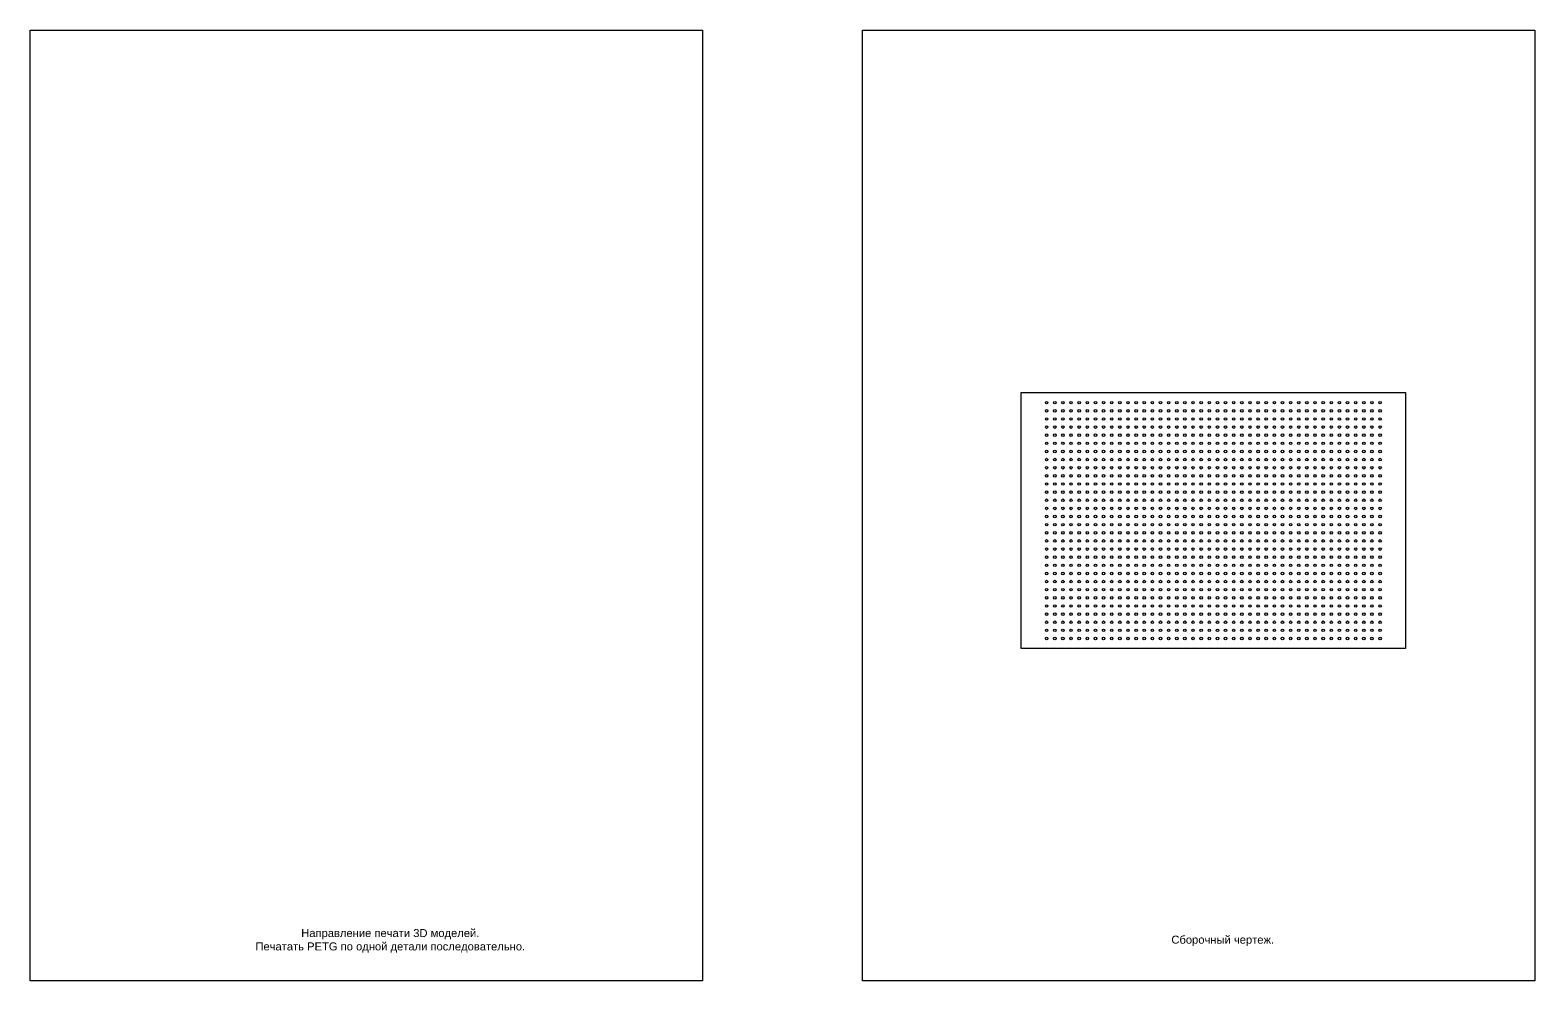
# Model space of a CAD drawing. Header units: millimetres. Extents: x 0 to 1250, y 0 to 297.
# Drawn here: x 780 to 1250, y 0 to 297 of the extents above; entities that cross this region are included whole.
import ezdxf

# ---------------------------------------------------------------- set-up
doc = ezdxf.new("R2010")
doc.units = ezdxf.units.MM
doc.styles.get("Standard").update_dxf_attribs({"font": 'arial.ttf'})

msp = doc.modelspace()

# ---------------------------------------------------------------- linework, layer by layer
at = {"elevation": 69}
msp.add_lwpolyline([(1089.573, 183.784), (1209.573, 183.784), (1209.573, 103.784), (1089.573, 103.784)], close=True, dxfattribs=at)
for centre in [(1097.503, 180.614, 69), (1100.043, 180.614, 69), (1102.583, 180.614, 69), (1105.123, 180.614, 69), (1107.663, 180.614, 69), (1110.203, 180.614, 69), (1112.743, 180.614, 69), (1115.283, 180.614, 69), (1117.823, 180.614, 69), (1120.363, 180.614, 69), (1122.903, 180.614, 69), (1125.443, 180.614, 69), (1127.983, 180.614, 69), (1130.523, 180.614, 69), (1133.063, 180.614, 69), (1135.603, 180.614, 69), (1138.143, 180.614, 69), (1140.683, 180.614, 69), (1143.223, 180.614, 69), (1145.763, 180.614, 69), (1148.303, 180.614, 69), (1150.843, 180.614, 69), (1153.383, 180.614, 69), (1155.923, 180.614, 69), (1158.463, 180.614, 69), (1161.003, 180.614, 69), (1163.543, 180.614, 69), (1166.083, 180.614, 69), (1168.623, 180.614, 69), (1171.163, 180.614, 69), (1173.703, 180.614, 69), (1176.243, 180.614, 69), (1178.783, 180.614, 69), (1181.323, 180.614, 69), (1183.863, 180.614, 69), (1186.403, 180.614, 69), (1188.943, 180.614, 69), (1191.483, 180.614, 69), (1194.023, 180.614, 69), (1196.563, 180.614, 69), (1199.103, 180.614, 69), (1201.643, 180.614, 69), (1097.503, 178.074, 69), (1097.503, 175.534, 69), (1100.043, 178.074, 69), (1100.043, 175.534, 69), (1102.583, 178.074, 69), (1102.583, 175.534, 69), (1105.123, 178.074, 69), (1105.123, 175.534, 69), (1107.663, 178.074, 69), (1107.663, 175.534, 69), (1110.203, 178.074, 69), (1110.203, 175.534, 69), (1112.743, 178.074, 69), (1112.743, 175.534, 69), (1115.283, 178.074, 69), (1115.283, 175.534, 69), (1117.823, 178.074, 69), (1117.823, 175.534, 69), (1120.363, 178.074, 69), (1120.363, 175.534, 69), (1122.903, 178.074, 69), (1122.903, 175.534, 69), (1125.443, 178.074, 69), (1125.443, 175.534, 69), (1127.983, 178.074, 69), (1127.983, 175.534, 69), (1130.523, 178.074, 69), (1130.523, 175.534, 69), (1133.063, 178.074, 69), (1133.063, 175.534, 69), (1135.603, 178.074, 69), (1135.603, 175.534, 69), (1138.143, 178.074, 69), (1138.143, 175.534, 69), (1140.683, 178.074, 69), (1140.683, 175.534, 69), (1143.223, 178.074, 69), (1143.223, 175.534, 69), (1145.763, 178.074, 69), (1145.763, 175.534, 69), (1148.303, 178.074, 69), (1148.303, 175.534, 69), (1150.843, 178.074, 69), (1150.843, 175.534, 69), (1153.383, 178.074, 69), (1153.383, 175.534, 69), (1155.923, 178.074, 69), (1155.923, 175.534, 69), (1158.463, 178.074, 69), (1158.463, 175.534, 69), (1161.003, 178.074, 69), (1161.003, 175.534, 69), (1163.543, 178.074, 69), (1163.543, 175.534, 69), (1166.083, 178.074, 69), (1166.083, 175.534, 69), (1168.623, 178.074, 69), (1168.623, 175.534, 69), (1171.163, 178.074, 69), (1171.163, 175.534, 69), (1173.703, 178.074, 69), (1173.703, 175.534, 69), (1176.243, 178.074, 69), (1176.243, 175.534, 69), (1178.783, 178.074, 69), (1178.783, 175.534, 69), (1181.323, 178.074, 69), (1181.323, 175.534, 69), (1183.863, 178.074, 69), (1183.863, 175.534, 69), (1186.403, 178.074, 69), (1186.403, 175.534, 69), (1188.943, 178.074, 69), (1188.943, 175.534, 69), (1191.483, 178.074, 69), (1191.483, 175.534, 69), (1194.023, 178.074, 69), (1194.023, 175.534, 69), (1196.563, 178.074, 69), (1196.563, 175.534, 69), (1199.103, 178.074, 69), (1199.103, 175.534, 69), (1201.643, 178.074, 69), (1201.643, 175.534, 69), (1097.503, 172.994, 69), (1097.503, 170.454, 69), (1100.043, 172.994, 69), (1100.043, 170.454, 69), (1102.583, 172.994, 69), (1102.583, 170.454, 69), (1105.123, 172.994, 69), (1105.123, 170.454, 69), (1107.663, 172.994, 69), (1107.663, 170.454, 69), (1110.203, 172.994, 69), (1110.203, 170.454, 69), (1112.743, 172.994, 69), (1112.743, 170.454, 69), (1115.283, 172.994, 69), (1115.283, 170.454, 69), (1117.823, 172.994, 69), (1117.823, 170.454, 69), (1120.363, 172.994, 69), (1120.363, 170.454, 69), (1122.903, 172.994, 69), (1122.903, 170.454, 69), (1125.443, 172.994, 69), (1125.443, 170.454, 69), (1127.983, 172.994, 69), (1127.983, 170.454, 69), (1130.523, 172.994, 69), (1130.523, 170.454, 69), (1133.063, 172.994, 69), (1133.063, 170.454, 69), (1135.603, 172.994, 69), (1135.603, 170.454, 69), (1138.143, 172.994, 69), (1138.143, 170.454, 69), (1140.683, 172.994, 69), (1140.683, 170.454, 69), (1143.223, 172.994, 69), (1143.223, 170.454, 69), (1145.763, 172.994, 69), (1145.763, 170.454, 69), (1148.303, 172.994, 69), (1148.303, 170.454, 69), (1150.843, 172.994, 69), (1150.843, 170.454, 69), (1153.383, 172.994, 69), (1153.383, 170.454, 69), (1155.923, 172.994, 69), (1155.923, 170.454, 69), (1158.463, 172.994, 69), (1158.463, 170.454, 69), (1161.003, 172.994, 69), (1161.003, 170.454, 69), (1163.543, 172.994, 69), (1163.543, 170.454, 69), (1166.083, 172.994, 69), (1166.083, 170.454, 69), (1168.623, 172.994, 69), (1168.623, 170.454, 69), (1171.163, 172.994, 69), (1171.163, 170.454, 69), (1173.703, 172.994, 69), (1173.703, 170.454, 69), (1176.243, 172.994, 69), (1176.243, 170.454, 69), (1178.783, 172.994, 69), (1178.783, 170.454, 69), (1181.323, 172.994, 69), (1181.323, 170.454, 69), (1183.863, 172.994, 69), (1183.863, 170.454, 69), (1186.403, 172.994, 69), (1186.403, 170.454, 69), (1188.943, 172.994, 69), (1188.943, 170.454, 69), (1191.483, 172.994, 69), (1191.483, 170.454, 69), (1194.023, 172.994, 69), (1194.023, 170.454, 69), (1196.563, 172.994, 69), (1196.563, 170.454, 69), (1199.103, 172.994, 69), (1199.103, 170.454, 69), (1201.643, 172.994, 69), (1201.643, 170.454, 69), (1097.503, 167.914, 69), (1097.503, 165.374, 69), (1100.043, 167.914, 69), (1100.043, 165.374, 69), (1102.583, 167.914, 69), (1102.583, 165.374, 69), (1105.123, 167.914, 69), (1105.123, 165.374, 69), (1107.663, 167.914, 69), (1107.663, 165.374, 69), (1110.203, 167.914, 69), (1110.203, 165.374, 69), (1112.743, 167.914, 69), (1112.743, 165.374, 69), (1115.283, 167.914, 69), (1115.283, 165.374, 69), (1117.823, 167.914, 69), (1117.823, 165.374, 69), (1120.363, 167.914, 69), (1120.363, 165.374, 69), (1122.903, 167.914, 69), (1122.903, 165.374, 69), (1125.443, 167.914, 69), (1125.443, 165.374, 69), (1127.983, 167.914, 69), (1127.983, 165.374, 69), (1130.523, 167.914, 69), (1130.523, 165.374, 69), (1133.063, 167.914, 69), (1133.063, 165.374, 69), (1135.603, 167.914, 69), (1135.603, 165.374, 69), (1138.143, 167.914, 69), (1138.143, 165.374, 69), (1140.683, 167.914, 69), (1140.683, 165.374, 69), (1143.223, 167.914, 69), (1143.223, 165.374, 69), (1145.763, 167.914, 69), (1145.763, 165.374, 69), (1148.303, 167.914, 69), (1148.303, 165.374, 69), (1150.843, 167.914, 69), (1150.843, 165.374, 69), (1153.383, 167.914, 69), (1153.383, 165.374, 69), (1155.923, 167.914, 69), (1155.923, 165.374, 69), (1158.463, 167.914, 69), (1158.463, 165.374, 69), (1161.003, 167.914, 69), (1161.003, 165.374, 69), (1163.543, 167.914, 69), (1163.543, 165.374, 69), (1166.083, 167.914, 69), (1166.083, 165.374, 69), (1168.623, 167.914, 69), (1168.623, 165.374, 69), (1171.163, 167.914, 69), (1171.163, 165.374, 69), (1173.703, 167.914, 69), (1173.703, 165.374, 69), (1176.243, 167.914, 69), (1176.243, 165.374, 69), (1178.783, 167.914, 69), (1178.783, 165.374, 69), (1181.323, 167.914, 69), (1181.323, 165.374, 69), (1183.863, 167.914, 69), (1183.863, 165.374, 69), (1186.403, 167.914, 69), (1186.403, 165.374, 69), (1188.943, 167.914, 69), (1188.943, 165.374, 69), (1191.483, 167.914, 69), (1191.483, 165.374, 69), (1194.023, 167.914, 69), (1194.023, 165.374, 69), (1196.563, 167.914, 69), (1196.563, 165.374, 69), (1199.103, 167.914, 69), (1199.103, 165.374, 69), (1201.643, 167.914, 69), (1201.643, 165.374, 69), (1097.503, 162.834, 69), (1097.503, 160.294, 69), (1100.043, 162.834, 69), (1100.043, 160.294, 69), (1102.583, 162.834, 69), (1102.583, 160.294, 69), (1105.123, 162.834, 69), (1105.123, 160.294, 69), (1107.663, 162.834, 69), (1107.663, 160.294, 69), (1110.203, 162.834, 69), (1110.203, 160.294, 69), (1112.743, 162.834, 69), (1112.743, 160.294, 69), (1115.283, 162.834, 69), (1115.283, 160.294, 69), (1117.823, 162.834, 69), (1117.823, 160.294, 69), (1120.363, 162.834, 69), (1120.363, 160.294, 69), (1122.903, 162.834, 69), (1122.903, 160.294, 69), (1125.443, 162.834, 69), (1125.443, 160.294, 69), (1127.983, 162.834, 69), (1127.983, 160.294, 69), (1130.523, 162.834, 69), (1130.523, 160.294, 69), (1133.063, 162.834, 69), (1133.063, 160.294, 69), (1135.603, 162.834, 69), (1135.603, 160.294, 69), (1138.143, 162.834, 69), (1138.143, 160.294, 69), (1140.683, 162.834, 69), (1140.683, 160.294, 69), (1143.223, 162.834, 69), (1143.223, 160.294, 69), (1145.763, 162.834, 69), (1145.763, 160.294, 69), (1148.303, 162.834, 69), (1148.303, 160.294, 69), (1150.843, 162.834, 69), (1150.843, 160.294, 69), (1153.383, 162.834, 69), (1153.383, 160.294, 69), (1155.923, 162.834, 69), (1155.923, 160.294, 69), (1158.463, 162.834, 69), (1158.463, 160.294, 69), (1161.003, 162.834, 69), (1161.003, 160.294, 69), (1163.543, 162.834, 69), (1163.543, 160.294, 69), (1166.083, 162.834, 69), (1166.083, 160.294, 69), (1168.623, 162.834, 69), (1168.623, 160.294, 69), (1171.163, 162.834, 69), (1171.163, 160.294, 69), (1173.703, 162.834, 69), (1173.703, 160.294, 69), (1176.243, 162.834, 69), (1176.243, 160.294, 69), (1178.783, 162.834, 69), (1178.783, 160.294, 69), (1181.323, 162.834, 69), (1181.323, 160.294, 69), (1183.863, 162.834, 69), (1183.863, 160.294, 69), (1186.403, 162.834, 69), (1186.403, 160.294, 69), (1188.943, 162.834, 69), (1188.943, 160.294, 69), (1191.483, 162.834, 69), (1191.483, 160.294, 69), (1194.023, 162.834, 69), (1194.023, 160.294, 69), (1196.563, 162.834, 69), (1196.563, 160.294, 69), (1199.103, 162.834, 69), (1199.103, 160.294, 69), (1201.643, 162.834, 69), (1201.643, 160.294, 69), (1097.503, 157.754, 69), (1097.503, 155.214, 69), (1100.043, 157.754, 69), (1100.043, 155.214, 69), (1102.583, 157.754, 69), (1102.583, 155.214, 69), (1105.123, 157.754, 69), (1105.123, 155.214, 69), (1107.663, 157.754, 69), (1107.663, 155.214, 69), (1110.203, 157.754, 69), (1110.203, 155.214, 69), (1112.743, 157.754, 69), (1112.743, 155.214, 69), (1115.283, 157.754, 69), (1115.283, 155.214, 69), (1117.823, 157.754, 69), (1117.823, 155.214, 69), (1120.363, 157.754, 69), (1120.363, 155.214, 69), (1122.903, 157.754, 69), (1122.903, 155.214, 69), (1125.443, 157.754, 69), (1125.443, 155.214, 69), (1127.983, 157.754, 69), (1127.983, 155.214, 69), (1130.523, 157.754, 69), (1130.523, 155.214, 69), (1133.063, 157.754, 69), (1133.063, 155.214, 69), (1135.603, 157.754, 69), (1135.603, 155.214, 69), (1138.143, 157.754, 69), (1138.143, 155.214, 69), (1140.683, 157.754, 69), (1140.683, 155.214, 69), (1143.223, 157.754, 69), (1143.223, 155.214, 69), (1145.763, 157.754, 69), (1145.763, 155.214, 69), (1148.303, 157.754, 69), (1148.303, 155.214, 69), (1150.843, 157.754, 69), (1150.843, 155.214, 69), (1153.383, 157.754, 69), (1153.383, 155.214, 69), (1155.923, 157.754, 69), (1155.923, 155.214, 69), (1158.463, 157.754, 69), (1158.463, 155.214, 69), (1161.003, 157.754, 69), (1161.003, 155.214, 69), (1163.543, 157.754, 69), (1163.543, 155.214, 69), (1166.083, 157.754, 69), (1166.083, 155.214, 69), (1168.623, 157.754, 69), (1168.623, 155.214, 69), (1171.163, 157.754, 69), (1171.163, 155.214, 69), (1173.703, 157.754, 69), (1173.703, 155.214, 69), (1176.243, 157.754, 69), (1176.243, 155.214, 69), (1178.783, 157.754, 69), (1178.783, 155.214, 69), (1181.323, 157.754, 69), (1181.323, 155.214, 69), (1183.863, 157.754, 69), (1183.863, 155.214, 69), (1186.403, 157.754, 69), (1186.403, 155.214, 69), (1188.943, 157.754, 69), (1188.943, 155.214, 69), (1191.483, 157.754, 69), (1191.483, 155.214, 69), (1194.023, 157.754, 69), (1194.023, 155.214, 69), (1196.563, 157.754, 69), (1196.563, 155.214, 69), (1199.103, 157.754, 69), (1199.103, 155.214, 69), (1201.643, 157.754, 69), (1201.643, 155.214, 69), (1097.503, 152.674, 69), (1097.503, 150.134, 69), (1100.043, 152.674, 69), (1100.043, 150.134, 69), (1102.583, 152.674, 69), (1102.583, 150.134, 69), (1105.123, 152.674, 69), (1105.123, 150.134, 69), (1107.663, 152.674, 69), (1107.663, 150.134, 69), (1110.203, 152.674, 69), (1110.203, 150.134, 69), (1112.743, 152.674, 69), (1112.743, 150.134, 69), (1115.283, 152.674, 69), (1115.283, 150.134, 69), (1117.823, 152.674, 69), (1117.823, 150.134, 69), (1120.363, 152.674, 69), (1120.363, 150.134, 69), (1122.903, 152.674, 69), (1122.903, 150.134, 69), (1125.443, 152.674, 69), (1125.443, 150.134, 69), (1127.983, 152.674, 69), (1127.983, 150.134, 69), (1130.523, 152.674, 69), (1130.523, 150.134, 69), (1133.063, 152.674, 69), (1133.063, 150.134, 69), (1135.603, 152.674, 69), (1135.603, 150.134, 69), (1138.143, 152.674, 69), (1138.143, 150.134, 69), (1140.683, 152.674, 69), (1140.683, 150.134, 69), (1143.223, 152.674, 69), (1143.223, 150.134, 69), (1145.763, 152.674, 69), (1145.763, 150.134, 69), (1148.303, 152.674, 69), (1148.303, 150.134, 69), (1150.843, 152.674, 69), (1150.843, 150.134, 69), (1153.383, 152.674, 69), (1153.383, 150.134, 69), (1155.923, 152.674, 69), (1155.923, 150.134, 69), (1158.463, 152.674, 69), (1158.463, 150.134, 69), (1161.003, 152.674, 69), (1161.003, 150.134, 69), (1163.543, 152.674, 69), (1163.543, 150.134, 69), (1166.083, 152.674, 69), (1166.083, 150.134, 69), (1168.623, 152.674, 69), (1168.623, 150.134, 69), (1171.163, 152.674, 69), (1171.163, 150.134, 69), (1173.703, 152.674, 69), (1173.703, 150.134, 69), (1176.243, 152.674, 69), (1176.243, 150.134, 69), (1178.783, 152.674, 69), (1178.783, 150.134, 69), (1181.323, 152.674, 69), (1181.323, 150.134, 69), (1183.863, 152.674, 69), (1183.863, 150.134, 69), (1186.403, 152.674, 69), (1186.403, 150.134, 69), (1188.943, 152.674, 69), (1188.943, 150.134, 69), (1191.483, 152.674, 69), (1191.483, 150.134, 69), (1194.023, 152.674, 69), (1194.023, 150.134, 69), (1196.563, 152.674, 69), (1196.563, 150.134, 69), (1199.103, 152.674, 69), (1199.103, 150.134, 69), (1201.643, 152.674, 69), (1201.643, 150.134, 69), (1097.503, 147.594, 69), (1100.043, 147.594, 69), (1102.583, 147.594, 69), (1105.123, 147.594, 69), (1107.663, 147.594, 69), (1110.203, 147.594, 69), (1112.743, 147.594, 69), (1115.283, 147.594, 69), (1117.823, 147.594, 69), (1120.363, 147.594, 69), (1122.903, 147.594, 69), (1125.443, 147.594, 69), (1127.983, 147.594, 69), (1130.523, 147.594, 69), (1133.063, 147.594, 69), (1135.603, 147.594, 69), (1138.143, 147.594, 69), (1140.683, 147.594, 69), (1143.223, 147.594, 69), (1145.763, 147.594, 69), (1148.303, 147.594, 69), (1150.843, 147.594, 69), (1153.383, 147.594, 69), (1155.923, 147.594, 69), (1158.463, 147.594, 69), (1161.003, 147.594, 69), (1163.543, 147.594, 69), (1166.083, 147.594, 69), (1168.623, 147.594, 69), (1171.163, 147.594, 69), (1173.703, 147.594, 69), (1176.243, 147.594, 69), (1178.783, 147.594, 69), (1181.323, 147.594, 69), (1183.863, 147.594, 69), (1186.403, 147.594, 69), (1188.943, 147.594, 69), (1191.483, 147.594, 69), (1194.023, 147.594, 69), (1196.563, 147.594, 69), (1199.103, 147.594, 69), (1201.643, 147.594, 69), (1097.503, 145.054, 69), (1097.503, 142.514, 69), (1100.043, 145.054, 69), (1100.043, 142.514, 69), (1102.583, 145.054, 69), (1102.583, 142.514, 69), (1105.123, 145.054, 69), (1105.123, 142.514, 69), (1107.663, 145.054, 69), (1107.663, 142.514, 69), (1110.203, 145.054, 69), (1110.203, 142.514, 69), (1112.743, 145.054, 69), (1112.743, 142.514, 69), (1115.283, 145.054, 69), (1115.283, 142.514, 69), (1117.823, 145.054, 69), (1117.823, 142.514, 69), (1120.363, 145.054, 69), (1120.363, 142.514, 69), (1122.903, 145.054, 69), (1122.903, 142.514, 69), (1125.443, 145.054, 69), (1125.443, 142.514, 69), (1127.983, 145.054, 69), (1127.983, 142.514, 69), (1130.523, 145.054, 69), (1130.523, 142.514, 69), (1133.063, 145.054, 69), (1133.063, 142.514, 69), (1135.603, 145.054, 69), (1135.603, 142.514, 69), (1138.143, 145.054, 69), (1138.143, 142.514, 69), (1140.683, 145.054, 69), (1140.683, 142.514, 69), (1143.223, 145.054, 69), (1143.223, 142.514, 69), (1145.763, 145.054, 69), (1145.763, 142.514, 69), (1148.303, 145.054, 69), (1148.303, 142.514, 69), (1150.843, 145.054, 69), (1150.843, 142.514, 69), (1153.383, 145.054, 69), (1153.383, 142.514, 69), (1155.923, 145.054, 69), (1155.923, 142.514, 69), (1158.463, 145.054, 69), (1158.463, 142.514, 69), (1161.003, 145.054, 69), (1161.003, 142.514, 69), (1163.543, 145.054, 69), (1163.543, 142.514, 69), (1166.083, 145.054, 69), (1166.083, 142.514, 69), (1168.623, 145.054, 69), (1168.623, 142.514, 69), (1171.163, 145.054, 69), (1171.163, 142.514, 69), (1173.703, 145.054, 69), (1173.703, 142.514, 69), (1176.243, 145.054, 69), (1176.243, 142.514, 69), (1178.783, 145.054, 69), (1178.783, 142.514, 69), (1181.323, 145.054, 69), (1181.323, 142.514, 69), (1183.863, 145.054, 69), (1183.863, 142.514, 69), (1186.403, 145.054, 69), (1186.403, 142.514, 69), (1188.943, 145.054, 69), (1188.943, 142.514, 69), (1191.483, 145.054, 69), (1191.483, 142.514, 69), (1194.023, 145.054, 69), (1194.023, 142.514, 69), (1196.563, 145.054, 69), (1196.563, 142.514, 69), (1199.103, 145.054, 69), (1199.103, 142.514, 69), (1201.643, 145.054, 69), (1201.643, 142.514, 69), (1097.503, 139.974, 69), (1097.503, 137.434, 69), (1100.043, 139.974, 69), (1100.043, 137.434, 69), (1102.583, 139.974, 69), (1102.583, 137.434, 69), (1105.123, 139.974, 69), (1105.123, 137.434, 69), (1107.663, 139.974, 69), (1107.663, 137.434, 69), (1110.203, 139.974, 69), (1110.203, 137.434, 69), (1112.743, 139.974, 69), (1112.743, 137.434, 69), (1115.283, 139.974, 69), (1115.283, 137.434, 69), (1117.823, 139.974, 69), (1117.823, 137.434, 69), (1120.363, 139.974, 69), (1120.363, 137.434, 69), (1122.903, 139.974, 69), (1122.903, 137.434, 69), (1125.443, 139.974, 69), (1125.443, 137.434, 69), (1127.983, 139.974, 69), (1127.983, 137.434, 69), (1130.523, 139.974, 69), (1130.523, 137.434, 69), (1133.063, 139.974, 69), (1133.063, 137.434, 69), (1135.603, 139.974, 69), (1135.603, 137.434, 69), (1138.143, 139.974, 69), (1138.143, 137.434, 69), (1140.683, 139.974, 69), (1140.683, 137.434, 69), (1143.223, 139.974, 69), (1143.223, 137.434, 69), (1145.763, 139.974, 69), (1145.763, 137.434, 69), (1148.303, 139.974, 69), (1148.303, 137.434, 69), (1150.843, 139.974, 69), (1150.843, 137.434, 69), (1153.383, 139.974, 69), (1153.383, 137.434, 69), (1155.923, 139.974, 69), (1155.923, 137.434, 69), (1158.463, 139.974, 69), (1158.463, 137.434, 69), (1161.003, 139.974, 69), (1161.003, 137.434, 69), (1163.543, 139.974, 69), (1163.543, 137.434, 69), (1166.083, 139.974, 69), (1166.083, 137.434, 69), (1168.623, 139.974, 69), (1168.623, 137.434, 69), (1171.163, 139.974, 69), (1171.163, 137.434, 69), (1173.703, 139.974, 69), (1173.703, 137.434, 69), (1176.243, 139.974, 69), (1176.243, 137.434, 69), (1178.783, 139.974, 69), (1178.783, 137.434, 69), (1181.323, 139.974, 69), (1181.323, 137.434, 69), (1183.863, 139.974, 69), (1183.863, 137.434, 69), (1186.403, 139.974, 69), (1186.403, 137.434, 69), (1188.943, 139.974, 69), (1188.943, 137.434, 69), (1191.483, 139.974, 69), (1191.483, 137.434, 69), (1194.023, 139.974, 69), (1194.023, 137.434, 69), (1196.563, 139.974, 69), (1196.563, 137.434, 69), (1199.103, 139.974, 69), (1199.103, 137.434, 69), (1201.643, 139.974, 69), (1201.643, 137.434, 69), (1097.503, 134.894, 69), (1097.503, 132.354, 69), (1100.043, 134.894, 69), (1100.043, 132.354, 69), (1102.583, 134.894, 69), (1102.583, 132.354, 69), (1105.123, 134.894, 69), (1105.123, 132.354, 69), (1107.663, 134.894, 69), (1107.663, 132.354, 69), (1110.203, 134.894, 69), (1110.203, 132.354, 69), (1112.743, 134.894, 69), (1112.743, 132.354, 69), (1115.283, 134.894, 69), (1115.283, 132.354, 69), (1117.823, 134.894, 69), (1117.823, 132.354, 69), (1120.363, 134.894, 69), (1120.363, 132.354, 69), (1122.903, 134.894, 69), (1122.903, 132.354, 69), (1125.443, 134.894, 69), (1125.443, 132.354, 69), (1127.983, 134.894, 69), (1127.983, 132.354, 69), (1130.523, 134.894, 69), (1130.523, 132.354, 69), (1133.063, 134.894, 69), (1133.063, 132.354, 69), (1135.603, 134.894, 69), (1135.603, 132.354, 69), (1138.143, 134.894, 69), (1138.143, 132.354, 69), (1140.683, 134.894, 69), (1140.683, 132.354, 69), (1143.223, 134.894, 69), (1143.223, 132.354, 69), (1145.763, 134.894, 69), (1145.763, 132.354, 69), (1148.303, 134.894, 69), (1148.303, 132.354, 69), (1150.843, 134.894, 69), (1150.843, 132.354, 69), (1153.383, 134.894, 69), (1153.383, 132.354, 69), (1155.923, 134.894, 69), (1155.923, 132.354, 69), (1158.463, 134.894, 69), (1158.463, 132.354, 69), (1161.003, 134.894, 69), (1161.003, 132.354, 69), (1163.543, 134.894, 69), (1163.543, 132.354, 69), (1166.083, 134.894, 69), (1166.083, 132.354, 69), (1168.623, 134.894, 69), (1168.623, 132.354, 69), (1171.163, 134.894, 69), (1171.163, 132.354, 69), (1173.703, 134.894, 69), (1173.703, 132.354, 69), (1176.243, 134.894, 69), (1176.243, 132.354, 69), (1178.783, 134.894, 69), (1178.783, 132.354, 69), (1181.323, 134.894, 69), (1181.323, 132.354, 69), (1183.863, 134.894, 69), (1183.863, 132.354, 69), (1186.403, 134.894, 69), (1186.403, 132.354, 69), (1188.943, 134.894, 69), (1188.943, 132.354, 69), (1191.483, 134.894, 69), (1191.483, 132.354, 69), (1194.023, 134.894, 69), (1194.023, 132.354, 69), (1196.563, 134.894, 69), (1196.563, 132.354, 69), (1199.103, 134.894, 69), (1199.103, 132.354, 69), (1201.643, 134.894, 69), (1201.643, 132.354, 69), (1097.503, 129.814, 69), (1097.503, 127.274, 69), (1100.043, 129.814, 69), (1100.043, 127.274, 69), (1102.583, 129.814, 69), (1102.583, 127.274, 69), (1105.123, 129.814, 69), (1105.123, 127.274, 69), (1107.663, 129.814, 69), (1107.663, 127.274, 69), (1110.203, 129.814, 69), (1110.203, 127.274, 69), (1112.743, 129.814, 69), (1112.743, 127.274, 69), (1115.283, 129.814, 69), (1115.283, 127.274, 69), (1117.823, 129.814, 69), (1117.823, 127.274, 69), (1120.363, 129.814, 69), (1120.363, 127.274, 69), (1122.903, 129.814, 69), (1122.903, 127.274, 69), (1125.443, 129.814, 69), (1125.443, 127.274, 69), (1127.983, 129.814, 69), (1127.983, 127.274, 69), (1130.523, 129.814, 69), (1130.523, 127.274, 69), (1133.063, 129.814, 69), (1133.063, 127.274, 69), (1135.603, 129.814, 69), (1135.603, 127.274, 69), (1138.143, 129.814, 69), (1138.143, 127.274, 69), (1140.683, 129.814, 69), (1140.683, 127.274, 69), (1143.223, 129.814, 69), (1143.223, 127.274, 69), (1145.763, 129.814, 69), (1145.763, 127.274, 69), (1148.303, 129.814, 69), (1148.303, 127.274, 69), (1150.843, 129.814, 69), (1150.843, 127.274, 69), (1153.383, 129.814, 69), (1153.383, 127.274, 69), (1155.923, 129.814, 69), (1155.923, 127.274, 69), (1158.463, 129.814, 69), (1158.463, 127.274, 69), (1161.003, 129.814, 69), (1161.003, 127.274, 69), (1163.543, 129.814, 69), (1163.543, 127.274, 69), (1166.083, 129.814, 69), (1166.083, 127.274, 69), (1168.623, 129.814, 69), (1168.623, 127.274, 69), (1171.163, 129.814, 69), (1171.163, 127.274, 69), (1173.703, 129.814, 69), (1173.703, 127.274, 69), (1176.243, 129.814, 69), (1176.243, 127.274, 69), (1178.783, 129.814, 69), (1178.783, 127.274, 69), (1181.323, 129.814, 69), (1181.323, 127.274, 69), (1183.863, 129.814, 69), (1183.863, 127.274, 69), (1186.403, 129.814, 69), (1186.403, 127.274, 69), (1188.943, 129.814, 69), (1188.943, 127.274, 69), (1191.483, 129.814, 69), (1191.483, 127.274, 69), (1194.023, 129.814, 69), (1194.023, 127.274, 69), (1196.563, 129.814, 69), (1196.563, 127.274, 69), (1199.103, 129.814, 69), (1199.103, 127.274, 69), (1201.643, 129.814, 69), (1201.643, 127.274, 69), (1097.503, 124.734, 69), (1097.503, 122.194, 69), (1100.043, 124.734, 69), (1100.043, 122.194, 69), (1102.583, 124.734, 69), (1102.583, 122.194, 69), (1105.123, 124.734, 69), (1105.123, 122.194, 69), (1107.663, 124.734, 69), (1107.663, 122.194, 69), (1110.203, 124.734, 69), (1110.203, 122.194, 69), (1112.743, 124.734, 69), (1112.743, 122.194, 69), (1115.283, 124.734, 69), (1115.283, 122.194, 69), (1117.823, 124.734, 69), (1117.823, 122.194, 69), (1120.363, 124.734, 69), (1120.363, 122.194, 69), (1122.903, 124.734, 69), (1122.903, 122.194, 69), (1125.443, 124.734, 69), (1125.443, 122.194, 69), (1127.983, 124.734, 69), (1127.983, 122.194, 69), (1130.523, 124.734, 69), (1130.523, 122.194, 69), (1133.063, 124.734, 69), (1133.063, 122.194, 69), (1135.603, 124.734, 69), (1135.603, 122.194, 69), (1138.143, 124.734, 69), (1138.143, 122.194, 69), (1140.683, 124.734, 69), (1140.683, 122.194, 69), (1143.223, 124.734, 69), (1143.223, 122.194, 69), (1145.763, 124.734, 69), (1145.763, 122.194, 69), (1148.303, 124.734, 69), (1148.303, 122.194, 69), (1150.843, 124.734, 69), (1150.843, 122.194, 69), (1153.383, 124.734, 69), (1153.383, 122.194, 69), (1155.923, 124.734, 69), (1155.923, 122.194, 69), (1158.463, 124.734, 69), (1158.463, 122.194, 69), (1161.003, 124.734, 69), (1161.003, 122.194, 69), (1163.543, 124.734, 69), (1163.543, 122.194, 69), (1166.083, 124.734, 69), (1166.083, 122.194, 69), (1168.623, 124.734, 69), (1168.623, 122.194, 69), (1171.163, 124.734, 69), (1171.163, 122.194, 69), (1173.703, 124.734, 69), (1173.703, 122.194, 69), (1176.243, 124.734, 69), (1176.243, 122.194, 69), (1178.783, 124.734, 69), (1178.783, 122.194, 69), (1181.323, 124.734, 69), (1181.323, 122.194, 69), (1183.863, 124.734, 69), (1183.863, 122.194, 69), (1186.403, 124.734, 69), (1186.403, 122.194, 69), (1188.943, 124.734, 69), (1188.943, 122.194, 69), (1191.483, 124.734, 69), (1191.483, 122.194, 69), (1194.023, 124.734, 69), (1194.023, 122.194, 69), (1196.563, 124.734, 69), (1196.563, 122.194, 69), (1199.103, 124.734, 69), (1199.103, 122.194, 69), (1201.643, 124.734, 69), (1201.643, 122.194, 69), (1097.503, 119.654, 69), (1097.503, 117.114, 69), (1100.043, 119.654, 69), (1100.043, 117.114, 69), (1102.583, 119.654, 69), (1102.583, 117.114, 69), (1105.123, 119.654, 69), (1105.123, 117.114, 69), (1107.663, 119.654, 69), (1107.663, 117.114, 69), (1110.203, 119.654, 69), (1110.203, 117.114, 69), (1112.743, 119.654, 69), (1112.743, 117.114, 69), (1115.283, 119.654, 69), (1115.283, 117.114, 69), (1117.823, 119.654, 69), (1117.823, 117.114, 69), (1120.363, 119.654, 69), (1120.363, 117.114, 69), (1122.903, 119.654, 69), (1122.903, 117.114, 69), (1125.443, 119.654, 69), (1125.443, 117.114, 69), (1127.983, 119.654, 69), (1127.983, 117.114, 69), (1130.523, 119.654, 69), (1130.523, 117.114, 69), (1133.063, 119.654, 69), (1133.063, 117.114, 69), (1135.603, 119.654, 69), (1135.603, 117.114, 69), (1138.143, 119.654, 69), (1138.143, 117.114, 69), (1140.683, 119.654, 69), (1140.683, 117.114, 69), (1143.223, 119.654, 69), (1143.223, 117.114, 69), (1145.763, 119.654, 69), (1145.763, 117.114, 69), (1148.303, 119.654, 69), (1148.303, 117.114, 69), (1150.843, 119.654, 69), (1150.843, 117.114, 69), (1153.383, 119.654, 69), (1153.383, 117.114, 69), (1155.923, 119.654, 69), (1155.923, 117.114, 69), (1158.463, 119.654, 69), (1158.463, 117.114, 69), (1161.003, 119.654, 69), (1161.003, 117.114, 69), (1163.543, 119.654, 69), (1163.543, 117.114, 69), (1166.083, 119.654, 69), (1166.083, 117.114, 69), (1168.623, 119.654, 69), (1168.623, 117.114, 69), (1171.163, 119.654, 69), (1171.163, 117.114, 69), (1173.703, 119.654, 69), (1173.703, 117.114, 69), (1176.243, 119.654, 69), (1176.243, 117.114, 69), (1178.783, 119.654, 69), (1178.783, 117.114, 69), (1181.323, 119.654, 69), (1181.323, 117.114, 69), (1183.863, 119.654, 69), (1183.863, 117.114, 69), (1186.403, 119.654, 69), (1186.403, 117.114, 69), (1188.943, 119.654, 69), (1188.943, 117.114, 69), (1191.483, 119.654, 69), (1191.483, 117.114, 69), (1194.023, 119.654, 69), (1194.023, 117.114, 69), (1196.563, 119.654, 69), (1196.563, 117.114, 69), (1199.103, 119.654, 69), (1199.103, 117.114, 69), (1201.643, 119.654, 69), (1201.643, 117.114, 69), (1097.503, 114.574, 69), (1100.043, 114.574, 69), (1102.583, 114.574, 69), (1105.123, 114.574, 69), (1107.663, 114.574, 69), (1110.203, 114.574, 69), (1112.743, 114.574, 69), (1115.283, 114.574, 69), (1117.823, 114.574, 69), (1120.363, 114.574, 69), (1122.903, 114.574, 69), (1125.443, 114.574, 69), (1127.983, 114.574, 69), (1130.523, 114.574, 69), (1133.063, 114.574, 69), (1135.603, 114.574, 69), (1138.143, 114.574, 69), (1140.683, 114.574, 69), (1143.223, 114.574, 69), (1145.763, 114.574, 69), (1148.303, 114.574, 69), (1150.843, 114.574, 69), (1153.383, 114.574, 69), (1155.923, 114.574, 69), (1158.463, 114.574, 69), (1161.003, 114.574, 69), (1163.543, 114.574, 69), (1166.083, 114.574, 69), (1168.623, 114.574, 69), (1171.163, 114.574, 69), (1173.703, 114.574, 69), (1176.243, 114.574, 69), (1178.783, 114.574, 69), (1181.323, 114.574, 69), (1183.863, 114.574, 69), (1186.403, 114.574, 69), (1188.943, 114.574, 69), (1191.483, 114.574, 69), (1194.023, 114.574, 69), (1196.563, 114.574, 69), (1199.103, 114.574, 69), (1201.643, 114.574, 69), (1097.503, 112.034, 69), (1097.503, 109.494, 69), (1100.043, 112.034, 69), (1100.043, 109.494, 69), (1102.583, 112.034, 69), (1102.583, 109.494, 69), (1105.123, 112.034, 69), (1105.123, 109.494, 69), (1107.663, 112.034, 69), (1107.663, 109.494, 69), (1110.203, 112.034, 69), (1110.203, 109.494, 69), (1112.743, 112.034, 69), (1112.743, 109.494, 69), (1115.283, 112.034, 69), (1115.283, 109.494, 69), (1117.823, 112.034, 69), (1117.823, 109.494, 69), (1120.363, 112.034, 69), (1120.363, 109.494, 69), (1122.903, 112.034, 69), (1122.903, 109.494, 69), (1125.443, 112.034, 69), (1125.443, 109.494, 69), (1127.983, 112.034, 69), (1127.983, 109.494, 69), (1130.523, 112.034, 69), (1130.523, 109.494, 69), (1133.063, 112.034, 69), (1133.063, 109.494, 69), (1135.603, 112.034, 69), (1135.603, 109.494, 69), (1138.143, 112.034, 69), (1138.143, 109.494, 69), (1140.683, 112.034, 69), (1140.683, 109.494, 69), (1143.223, 112.034, 69), (1143.223, 109.494, 69), (1145.763, 112.034, 69), (1145.763, 109.494, 69), (1148.303, 112.034, 69), (1148.303, 109.494, 69), (1150.843, 112.034, 69), (1150.843, 109.494, 69), (1153.383, 112.034, 69), (1153.383, 109.494, 69), (1155.923, 112.034, 69), (1155.923, 109.494, 69), (1158.463, 112.034, 69), (1158.463, 109.494, 69), (1161.003, 112.034, 69), (1161.003, 109.494, 69), (1163.543, 112.034, 69), (1163.543, 109.494, 69), (1166.083, 112.034, 69), (1166.083, 109.494, 69), (1168.623, 112.034, 69), (1168.623, 109.494, 69), (1171.163, 112.034, 69), (1171.163, 109.494, 69), (1173.703, 112.034, 69), (1173.703, 109.494, 69), (1176.243, 112.034, 69), (1176.243, 109.494, 69), (1178.783, 112.034, 69), (1178.783, 109.494, 69), (1181.323, 112.034, 69), (1181.323, 109.494, 69), (1183.863, 112.034, 69), (1183.863, 109.494, 69), (1186.403, 112.034, 69), (1186.403, 109.494, 69), (1188.943, 112.034, 69), (1188.943, 109.494, 69), (1191.483, 112.034, 69), (1191.483, 109.494, 69), (1194.023, 112.034, 69), (1194.023, 109.494, 69), (1196.563, 112.034, 69), (1196.563, 109.494, 69), (1199.103, 112.034, 69), (1199.103, 109.494, 69), (1201.643, 112.034, 69), (1201.643, 109.494, 69), (1097.503, 106.954, 69), (1100.043, 106.954, 69), (1102.583, 106.954, 69), (1105.123, 106.954, 69), (1107.663, 106.954, 69), (1110.203, 106.954, 69), (1112.743, 106.954, 69), (1115.283, 106.954, 69), (1117.823, 106.954, 69), (1120.363, 106.954, 69), (1122.903, 106.954, 69), (1125.443, 106.954, 69), (1127.983, 106.954, 69), (1130.523, 106.954, 69), (1133.063, 106.954, 69), (1135.603, 106.954, 69), (1138.143, 106.954, 69), (1140.683, 106.954, 69), (1143.223, 106.954, 69), (1145.763, 106.954, 69), (1148.303, 106.954, 69), (1150.843, 106.954, 69), (1153.383, 106.954, 69), (1155.923, 106.954, 69), (1158.463, 106.954, 69), (1161.003, 106.954, 69), (1163.543, 106.954, 69), (1166.083, 106.954, 69), (1168.623, 106.954, 69), (1171.163, 106.954, 69), (1173.703, 106.954, 69), (1176.243, 106.954, 69), (1178.783, 106.954, 69), (1181.323, 106.954, 69), (1183.863, 106.954, 69), (1186.403, 106.954, 69), (1188.943, 106.954, 69), (1191.483, 106.954, 69), (1194.023, 106.954, 69), (1196.563, 106.954, 69), (1199.103, 106.954, 69), (1201.643, 106.954, 69)]:
    msp.add_circle(centre, 0.4)
at = {"layer": 'Defpoints', "linetype": 'Continuous'}
for points in [[(780, 297), (990, 297), (990, 0), (780, 0)], [(1040, 297), (1250, 297), (1250, 0), (1040, 0)]]:
    msp.add_lwpolyline(points, close=True, dxfattribs=at)

# ---------------------------------------------------------------- texts
at = {"linetype": 'Continuous', "char_height": 2.5, "attachment_point": 5}
for s, insert in [('Направление печати 3D моделей.\\PПечатать PETG по одной детали последовательно.', (892.5, 12.5)), ('Сборочный чертеж.', (1152.5, 12.5))]:
    msp.add_mtext_dynamic_manual_height_columns(s, width=185, gutter_width=5, heights=[0], dxfattribs=dict(at, insert=insert))

doc.saveas('drawing.dxf')
